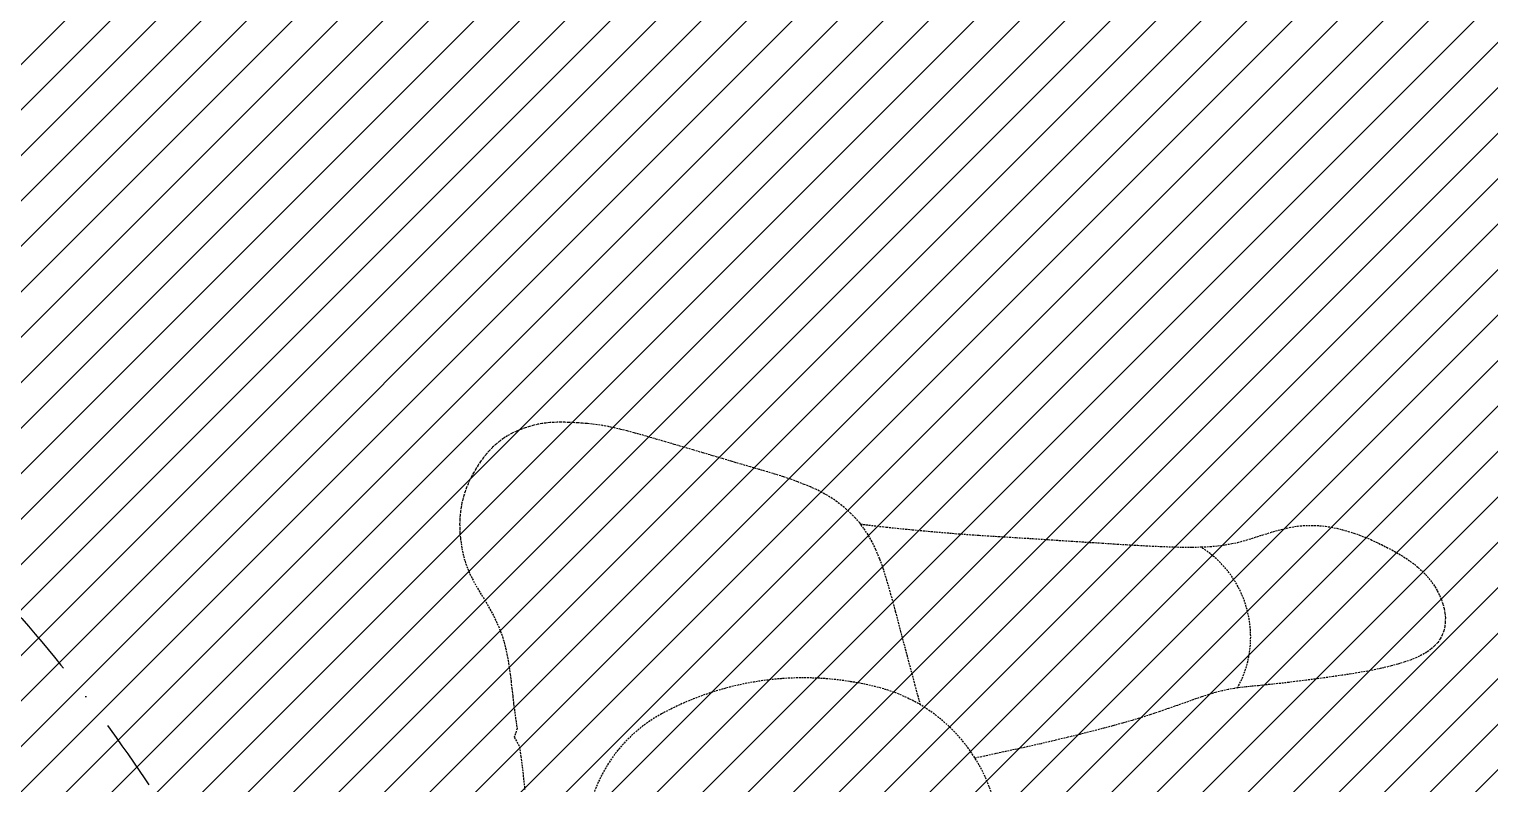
# Model space of a CAD drawing. Header units: millimetres. Extents: x -108767 to 78913, y -380878 to 1470.
# Drawn here: x -50439 to -49429, y -170612 to -170090 of the extents above; entities that cross this region are included whole.
import ezdxf

# ---------------------------------------------------------------- set-up
doc = ezdxf.new("R2010")
doc.units = ezdxf.units.MM
doc.header["$LTSCALE"] = 10
doc.linetypes.add('DASHDOT', pattern=[1, 0.5, -0.25, 0, -0.25])
doc.linetypes.add('HIDDEN2', pattern=[0.1875, 0.125, -0.0625])
for name, color, linetype in [('001增减墙体', 147, 'Continuous'), ('3-New Window', 4, 'Continuous'), ('DOOR', 60, 'Continuous')]:
    doc.layers.add(name, color=color, linetype=linetype)

# ---------------------------------------------------------------- blocks, each defined once
blk = doc.blocks.new('1')
at = {"color": 59, "linetype": 'HIDDEN2'}
for p, q in [((69482.8, 197585.6), (69481.9, 197593.7)), ((69482.8, 197585.6), (69481.9, 197593.7)), ((69483.6, 197577.9), (69482.8, 197585.6)), ((69483.6, 197577.9), (69482.8, 197585.6)), ((69484.6, 197570.7), (69483.6, 197577.9)), ((69484.6, 197570.7), (69483.6, 197577.9)), ((69124.9, 197561.9), (69136, 197564.4)), ((69124.9, 197561.9), (69136, 197564.4)), ((69136, 197564.4), (69148.9, 197567.2)), ((69136, 197564.4), (69148.9, 197567.2)), ((69148.9, 197567.2), (69164, 197570.5)), ((69148.9, 197567.2), (69164, 197570.5)), ((69164, 197570.5), (69170.6, 197571.9)), ((69164, 197570.5), (69170.6, 197571.9)), ((69485.5, 197564), (69484.6, 197570.7)), ((69485.5, 197564), (69484.6, 197570.7)), ((69090.2, 197553.5), (69098.1, 197555.5)), ((69090.2, 197553.5), (69098.1, 197555.5)), ((69098.1, 197555.5), (69106.4, 197557.5)), ((69098.1, 197555.5), (69106.4, 197557.5)), ((69106.4, 197557.5), (69115.2, 197559.6)), ((69106.4, 197557.5), (69115.2, 197559.6)), ((69115.2, 197559.6), (69124.9, 197561.9)), ((69115.2, 197559.6), (69124.9, 197561.9)), ((69489.2, 197557.5), (69485.5, 197564)), ((69489.2, 197557.5), (69485.5, 197564)), ((69487.2, 197551.4), (69489.2, 197557.5)), ((69487.2, 197551.4), (69489.2, 197557.5)), ((69055.4, 197543.8), (69061.9, 197545.8)), ((69055.4, 197543.8), (69061.9, 197545.8)), ((69061.9, 197545.8), (69068.6, 197547.7)), ((69061.9, 197545.8), (69068.6, 197547.7)), ((69068.6, 197547.7), (69075.5, 197549.6)), ((69068.6, 197547.7), (69075.5, 197549.6)), ((69075.5, 197549.6), (69082.7, 197551.5)), ((69075.5, 197549.6), (69082.7, 197551.5)), ((69082.7, 197551.5), (69090.2, 197553.5)), ((69082.7, 197551.5), (69090.2, 197553.5)), ((69488.1, 197545.5), (69487.2, 197551.4)), ((69488.1, 197545.5), (69487.2, 197551.4)), ((69488.8, 197539.9), (69488.1, 197545.5)), ((69488.8, 197539.9), (69488.1, 197545.5)), ((69024.9, 197533.4), (69030.7, 197535.4)), ((69024.9, 197533.4), (69030.7, 197535.4)), ((69030.7, 197535.4), (69036.7, 197537.5)), ((69030.7, 197535.4), (69036.7, 197537.5)), ((69036.7, 197537.5), (69042.8, 197539.7)), ((69036.7, 197537.5), (69042.8, 197539.7)), ((69042.8, 197539.7), (69049.1, 197541.8)), ((69042.8, 197539.7), (69049.1, 197541.8)), ((69049.1, 197541.8), (69055.4, 197543.8)), ((69049.1, 197541.8), (69055.4, 197543.8)), ((69208.3, 197535.1), (69211.9, 197521.7)), ((69208.3, 197535.1), (69211.9, 197521.7)), ((69489.6, 197534.4), (69488.8, 197539.9)), ((69489.6, 197534.4), (69488.8, 197539.9)), ((69490.2, 197529.1), (69489.6, 197534.4)), ((69490.2, 197529.1), (69489.6, 197534.4)), ((68991.4, 197523.7), (68995.5, 197524.5)), ((68991.4, 197523.7), (68995.5, 197524.5)), ((68995.5, 197524.5), (68999.7, 197525.4)), ((68995.5, 197524.5), (68999.7, 197525.4)), ((68999.7, 197525.4), (69004.2, 197526.5)), ((68999.7, 197525.4), (69004.2, 197526.5)), ((69004.2, 197526.5), (69009, 197527.9)), ((69004.2, 197526.5), (69009, 197527.9)), ((69009, 197527.9), (69014, 197529.6)), ((69009, 197527.9), (69014, 197529.6)), ((69014, 197529.6), (69019.4, 197531.4)), ((69014, 197529.6), (69019.4, 197531.4)), ((69019.4, 197531.4), (69024.9, 197533.4)), ((69019.4, 197531.4), (69024.9, 197533.4)), ((69490.8, 197523.8), (69490.2, 197529.1)), ((69490.8, 197523.8), (69490.2, 197529.1)), ((69491.4, 197518.8), (69490.8, 197523.8)), ((69491.4, 197518.8), (69490.8, 197523.8)), ((68910.6, 197513.7), (68916.7, 197514.6)), ((68910.6, 197513.7), (68916.7, 197514.6)), ((68916.7, 197514.6), (68922.9, 197515.5)), ((68916.7, 197514.6), (68922.9, 197515.5)), ((68922.9, 197515.5), (68929.1, 197516.4)), ((68922.9, 197515.5), (68929.1, 197516.4)), ((68929.1, 197516.4), (68935.3, 197517.2)), ((68929.1, 197516.4), (68935.3, 197517.2)), ((68935.3, 197517.2), (68941.5, 197518)), ((68935.3, 197517.2), (68941.5, 197518)), ((68941.5, 197518), (68947.6, 197518.8)), ((68941.5, 197518), (68947.6, 197518.8)), ((68947.6, 197518.8), (68953.6, 197519.5)), ((68947.6, 197518.8), (68953.6, 197519.5)), ((68953.6, 197519.5), (68959.3, 197520.2)), ((68953.6, 197519.5), (68959.3, 197520.2)), ((68959.3, 197520.2), (68964.7, 197520.8)), ((68959.3, 197520.2), (68964.7, 197520.8)), ((68964.7, 197520.8), (68969.8, 197521.3)), ((68964.7, 197520.8), (68969.8, 197521.3)), ((68969.8, 197521.3), (68974.6, 197521.8)), ((68969.8, 197521.3), (68974.6, 197521.8)), ((68974.6, 197521.8), (68979, 197522.2)), ((68974.6, 197521.8), (68979, 197522.2)), ((68979, 197522.2), (68983.2, 197522.6)), ((68979, 197522.2), (68983.2, 197522.6)), ((68983.2, 197522.6), (68987.3, 197523.1)), ((68983.2, 197522.6), (68987.3, 197523.1)), ((68987.3, 197523.1), (68991.4, 197523.7)), ((68987.3, 197523.1), (68991.4, 197523.7)), ((69211.9, 197521.7), (69217.3, 197501.5)), ((69211.9, 197521.7), (69217.3, 197501.5)), ((69492, 197513.9), (69491.4, 197518.8)), ((69492, 197513.9), (69491.4, 197518.8)), ((69492.7, 197509.1), (69492, 197513.9)), ((69492.7, 197509.1), (69492, 197513.9)), ((68865.2, 197502.3), (68869.1, 197503.9)), ((68865.2, 197502.3), (68869.1, 197503.9)), ((68869.1, 197503.9), (68873.4, 197505.4)), ((68869.1, 197503.9), (68873.4, 197505.4)), ((68873.4, 197505.4), (68878.2, 197506.9)), ((68873.4, 197505.4), (68878.2, 197506.9)), ((68878.2, 197506.9), (68882.9, 197508.2)), ((68878.2, 197506.9), (68882.9, 197508.2)), ((68882.9, 197508.2), (68888, 197509.4)), ((68882.9, 197508.2), (68888, 197509.4)), ((68888, 197509.4), (68893.4, 197510.6)), ((68888, 197509.4), (68893.4, 197510.6)), ((68893.4, 197510.6), (68898.9, 197511.7)), ((68893.4, 197510.6), (68898.9, 197511.7)), ((68898.9, 197511.7), (68904.7, 197512.7)), ((68898.9, 197511.7), (68904.7, 197512.7)), ((68904.7, 197512.7), (68910.6, 197513.7)), ((68904.7, 197512.7), (68910.6, 197513.7)), ((69493.4, 197504.5), (69492.7, 197509.1)), ((69493.4, 197504.5), (69492.7, 197509.1)), ((69494.2, 197500.1), (69493.4, 197504.5)), ((69494.2, 197500.1), (69493.4, 197504.5)), ((68850.7, 197491.9), (68852.9, 197494.3)), ((68850.7, 197491.9), (68852.9, 197494.3)), ((68852.9, 197494.3), (68855.4, 197496.5)), ((68852.9, 197494.3), (68855.4, 197496.5)), ((68855.4, 197496.5), (68858.3, 197498.6)), ((68855.4, 197496.5), (68858.3, 197498.6)), ((68858.3, 197498.6), (68861.6, 197500.5)), ((68858.3, 197498.6), (68861.6, 197500.5)), ((68861.6, 197500.5), (68865.2, 197502.3)), ((68861.6, 197500.5), (68865.2, 197502.3)), ((69217.3, 197501.5), (69221.8, 197484.5)), ((69217.3, 197501.5), (69221.8, 197484.5)), ((69495.1, 197495.9), (69494.2, 197500.1)), ((69495.1, 197495.9), (69494.2, 197500.1)), ((69496.1, 197491.8), (69495.1, 197495.9)), ((69496.1, 197491.8), (69495.1, 197495.9)), ((68845.8, 197480.9), (68846.5, 197483.9)), ((68845.8, 197480.9), (68846.5, 197483.9)), ((68846.5, 197483.9), (68847.5, 197486.7)), ((68846.5, 197483.9), (68847.5, 197486.7)), ((68847.5, 197486.7), (68848.9, 197489.4)), ((68847.5, 197486.7), (68848.9, 197489.4)), ((68848.9, 197489.4), (68850.7, 197491.9)), ((68848.9, 197489.4), (68850.7, 197491.9)), ((69221.8, 197484.5), (69225.5, 197470.4)), ((69221.8, 197484.5), (69225.5, 197470.4)), ((69497.3, 197488), (69496.1, 197491.8)), ((69497.3, 197488), (69496.1, 197491.8)), ((69498.7, 197484.3), (69497.3, 197488)), ((69498.7, 197484.3), (69497.3, 197488)), ((69500.1, 197480.7), (69498.7, 197484.3)), ((69500.1, 197480.7), (69498.7, 197484.3)), ((68845.4, 197474.8), (68845.5, 197477.9)), ((68845.4, 197474.8), (68845.5, 197477.9)), ((68845.7, 197471.7), (68845.4, 197474.8)), ((68845.7, 197471.7), (68845.4, 197474.8)), ((68845.5, 197477.9), (68845.8, 197480.9)), ((68845.5, 197477.9), (68845.8, 197480.9)), ((69501.7, 197477.2), (69500.1, 197480.7)), ((69501.7, 197477.2), (69500.1, 197480.7)), ((69503.3, 197473.8), (69501.7, 197477.2)), ((69503.3, 197473.8), (69501.7, 197477.2)), ((69505.1, 197470.5), (69503.3, 197473.8)), ((69505.1, 197470.5), (69503.3, 197473.8)), ((68846.2, 197468.6), (68845.7, 197471.7)), ((68846.2, 197468.6), (68845.7, 197471.7)), ((68847.1, 197465.4), (68846.2, 197468.6)), ((68847.1, 197465.4), (68846.2, 197468.6)), ((68848.1, 197462.3), (68847.1, 197465.4)), ((68848.1, 197462.3), (68847.1, 197465.4)), ((69225.5, 197470.4), (69228.7, 197458.7)), ((69225.5, 197470.4), (69228.7, 197458.7)), ((69506.9, 197467.3), (69505.1, 197470.5)), ((69506.9, 197467.3), (69505.1, 197470.5)), ((69508.8, 197464), (69506.9, 197467.3)), ((69508.8, 197464), (69506.9, 197467.3)), ((69510.7, 197460.8), (69508.8, 197464)), ((69510.7, 197460.8), (69508.8, 197464)), ((68849.5, 197459.2), (68848.1, 197462.3)), ((68849.5, 197459.2), (68848.1, 197462.3)), ((68851, 197456.2), (68849.5, 197459.2)), ((68851, 197456.2), (68849.5, 197459.2)), ((68852.7, 197453.2), (68851, 197456.2)), ((68852.7, 197453.2), (68851, 197456.2)), ((68854.7, 197450.4), (68852.7, 197453.2)), ((68854.7, 197450.4), (68852.7, 197453.2)), ((69228.7, 197458.7), (69231.5, 197449)), ((69228.7, 197458.7), (69231.5, 197449)), ((69512.7, 197457.6), (69510.7, 197460.8)), ((69512.7, 197457.6), (69510.7, 197460.8)), ((69514.6, 197454.4), (69512.7, 197457.6)), ((69514.6, 197454.4), (69512.7, 197457.6)), ((69516.5, 197451.1), (69514.6, 197454.4)), ((69516.5, 197451.1), (69514.6, 197454.4)), ((68856.8, 197447.6), (68854.7, 197450.4)), ((68856.8, 197447.6), (68854.7, 197450.4)), ((68859.1, 197445), (68856.8, 197447.6)), ((68859.1, 197445), (68856.8, 197447.6)), ((68861.5, 197442.5), (68859.1, 197445)), ((68861.5, 197442.5), (68859.1, 197445)), ((69231.5, 197449), (69234, 197440.9)), ((69231.5, 197449), (69234, 197440.9)), ((69518.2, 197447.8), (69516.5, 197451.1)), ((69518.2, 197447.8), (69516.5, 197451.1)), ((69519.9, 197444.5), (69518.2, 197447.8)), ((69519.9, 197444.5), (69518.2, 197447.8)), ((69521.3, 197441), (69519.9, 197444.5)), ((69521.3, 197441), (69519.9, 197444.5)), ((68864.1, 197440.1), (68861.5, 197442.5)), ((68864.1, 197440.1), (68861.5, 197442.5)), ((68866.8, 197437.9), (68864.1, 197440.1)), ((68866.8, 197437.9), (68864.1, 197440.1)), ((68869.7, 197435.8), (68866.8, 197437.9)), ((68869.7, 197435.8), (68866.8, 197437.9)), ((68872.7, 197433.7), (68869.7, 197435.8)), ((68872.7, 197433.7), (68869.7, 197435.8)), ((68875.8, 197431.7), (68872.7, 197433.7)), ((68875.8, 197431.7), (68872.7, 197433.7)), ((69234, 197440.9), (69236.5, 197434)), ((69234, 197440.9), (69236.5, 197434)), ((69236.5, 197434), (69239.1, 197427.8)), ((69236.5, 197434), (69239.1, 197427.8)), ((69522.6, 197437.6), (69521.3, 197441)), ((69522.6, 197437.6), (69521.3, 197441)), ((69523.7, 197434), (69522.6, 197437.6)), ((69523.7, 197434), (69522.6, 197437.6)), ((69524.6, 197430.5), (69523.7, 197434)), ((69524.6, 197430.5), (69523.7, 197434)), ((68879.1, 197429.8), (68875.8, 197431.7)), ((68879.1, 197429.8), (68875.8, 197431.7)), ((68882.4, 197427.9), (68879.1, 197429.8)), ((68882.4, 197427.9), (68879.1, 197429.8)), ((68886, 197426.1), (68882.4, 197427.9)), ((68886, 197426.1), (68882.4, 197427.9)), ((68889.6, 197424.3), (68886, 197426.1)), ((68889.6, 197424.3), (68886, 197426.1)), ((68893.3, 197422.5), (68889.6, 197424.3)), ((68893.3, 197422.5), (68889.6, 197424.3)), ((68993.1, 197423.6), (68988.9, 197422.7)), ((68993.1, 197423.6), (68988.9, 197422.7)), ((68997.7, 197424.4), (68993.1, 197423.6)), ((68997.7, 197424.4), (68993.1, 197423.6)), ((69002.7, 197425.1), (68997.7, 197424.4)), ((69002.7, 197425.1), (68997.7, 197424.4)), ((69008.1, 197425.6), (69002.7, 197425.1)), ((69008.1, 197425.6), (69002.7, 197425.1)), ((69014.1, 197425.9), (69008.1, 197425.6)), ((69014.1, 197425.9), (69008.1, 197425.6)), ((69020.5, 197426), (69014.1, 197425.9)), ((69020.5, 197426), (69014.1, 197425.9)), ((69027.4, 197426), (69020.5, 197426)), ((69027.4, 197426), (69020.5, 197426)), ((69034.7, 197425.8), (69027.4, 197426)), ((69034.7, 197425.8), (69027.4, 197426)), ((69042.2, 197425.5), (69034.7, 197425.8)), ((69042.2, 197425.5), (69034.7, 197425.8)), ((69050, 197425.2), (69042.2, 197425.5)), ((69050, 197425.2), (69042.2, 197425.5)), ((69058, 197424.7), (69050, 197425.2)), ((69058, 197424.7), (69050, 197425.2)), ((69066.1, 197424.3), (69058, 197424.7)), ((69066.1, 197424.3), (69058, 197424.7)), ((69074.3, 197423.8), (69066.1, 197424.3)), ((69074.3, 197423.8), (69066.1, 197424.3)), ((69082.7, 197423.2), (69074.3, 197423.8)), ((69082.7, 197423.2), (69074.3, 197423.8)), ((69091.4, 197422.7), (69082.7, 197423.2)), ((69091.4, 197422.7), (69082.7, 197423.2)), ((69239.1, 197427.8), (69241.7, 197422.4)), ((69239.1, 197427.8), (69241.7, 197422.4)), ((69525.4, 197426.9), (69524.6, 197430.5)), ((69525.4, 197426.9), (69524.6, 197430.5)), ((69525.9, 197423.4), (69525.4, 197426.9)), ((69525.9, 197423.4), (69525.4, 197426.9)), ((69526.4, 197419.9), (69525.9, 197423.4)), ((69526.4, 197419.9), (69525.9, 197423.4)), ((68897, 197420.8), (68893.3, 197422.5)), ((68897, 197420.8), (68893.3, 197422.5)), ((68900.9, 197419.2), (68897, 197420.8)), ((68900.9, 197419.2), (68897, 197420.8)), ((68904.8, 197417.7), (68900.9, 197419.2)), ((68904.8, 197417.7), (68900.9, 197419.2)), ((68908.7, 197416.3), (68904.8, 197417.7)), ((68908.7, 197416.3), (68904.8, 197417.7)), ((68912.6, 197415.1), (68908.7, 197416.3)), ((68912.6, 197415.1), (68908.7, 197416.3)), ((68916.6, 197414), (68912.6, 197415.1)), ((68916.6, 197414), (68912.6, 197415.1)), ((68920.5, 197413), (68916.6, 197414)), ((68920.5, 197413), (68916.6, 197414)), ((68924.4, 197412.2), (68920.5, 197413)), ((68924.4, 197412.2), (68920.5, 197413)), ((68955.2, 197412.9), (68951.5, 197412.1)), ((68955.2, 197412.9), (68951.5, 197412.1)), ((68959, 197413.8), (68955.2, 197412.9)), ((68959, 197413.8), (68955.2, 197412.9)), ((68962.7, 197414.8), (68959, 197413.8)), ((68962.7, 197414.8), (68959, 197413.8)), ((68966.4, 197415.9), (68962.7, 197414.8)), ((68966.4, 197415.9), (68962.7, 197414.8)), ((68970.1, 197417.1), (68966.4, 197415.9)), ((68970.1, 197417.1), (68966.4, 197415.9)), ((68973.8, 197418.2), (68970.1, 197417.1)), ((68973.8, 197418.2), (68970.1, 197417.1)), ((68977.4, 197419.4), (68973.8, 197418.2)), ((68977.4, 197419.4), (68973.8, 197418.2)), ((68981.1, 197420.6), (68977.4, 197419.4)), ((68981.1, 197420.6), (68977.4, 197419.4)), ((68984.9, 197421.7), (68981.1, 197420.6)), ((68984.9, 197421.7), (68981.1, 197420.6)), ((68988.9, 197422.7), (68984.9, 197421.7)), ((68988.9, 197422.7), (68984.9, 197421.7)), ((69100.4, 197422.1), (69091.4, 197422.7)), ((69100.4, 197422.1), (69091.4, 197422.7)), ((69109.9, 197421.5), (69100.4, 197422.1)), ((69109.9, 197421.5), (69100.4, 197422.1)), ((69120, 197420.8), (69109.9, 197421.5)), ((69120, 197420.8), (69109.9, 197421.5)), ((69130.7, 197420.1), (69120, 197420.8)), ((69130.7, 197420.1), (69120, 197420.8)), ((69142.2, 197419.4), (69130.7, 197420.1)), ((69142.2, 197419.4), (69130.7, 197420.1)), ((69154.5, 197418.6), (69142.2, 197419.4)), ((69154.5, 197418.6), (69142.2, 197419.4)), ((69167.8, 197417.8), (69154.5, 197418.6)), ((69167.8, 197417.8), (69154.5, 197418.6)), ((69182.1, 197416.8), (69167.8, 197417.8)), ((69182.1, 197416.8), (69167.8, 197417.8)), ((69197.5, 197415.5), (69182.1, 197416.8)), ((69197.5, 197415.5), (69182.1, 197416.8)), ((69214.1, 197414), (69197.5, 197415.5)), ((69214.1, 197414), (69197.5, 197415.5)), ((69231.9, 197412.2), (69214.1, 197414)), ((69231.9, 197412.2), (69214.1, 197414)), ((69241.7, 197422.4), (69244.5, 197417.5)), ((69241.7, 197422.4), (69244.5, 197417.5)), ((69244.5, 197417.5), (69247.4, 197413.2)), ((69244.5, 197417.5), (69247.4, 197413.2)), ((69247.4, 197413.2), (69250.3, 197409.3)), ((69247.4, 197413.2), (69250.3, 197409.3)), ((69526.7, 197416.5), (69526.4, 197419.9)), ((69526.7, 197416.5), (69526.4, 197419.9)), ((69526.8, 197413.2), (69526.7, 197416.5)), ((69526.8, 197413.2), (69526.7, 197416.5)), ((69526.9, 197410.1), (69526.8, 197413.2)), ((69526.9, 197410.1), (69526.8, 197413.2)), ((68928.3, 197411.6), (68924.4, 197412.2)), ((68928.3, 197411.6), (68924.4, 197412.2)), ((68932.2, 197411.2), (68928.3, 197411.6)), ((68932.2, 197411.2), (68928.3, 197411.6)), ((68936.1, 197411), (68932.2, 197411.2)), ((68936.1, 197411), (68932.2, 197411.2)), ((68940, 197411), (68936.1, 197411)), ((68940, 197411), (68936.1, 197411)), ((68943.8, 197411.1), (68940, 197411)), ((68943.8, 197411.1), (68940, 197411)), ((68947.7, 197411.5), (68943.8, 197411.1)), ((68947.7, 197411.5), (68943.8, 197411.1)), ((68951.5, 197412.1), (68947.7, 197411.5)), ((68951.5, 197412.1), (68947.7, 197411.5)), ((69249.7, 197410.1), (69231.9, 197412.2)), ((69249.7, 197410.1), (69231.9, 197412.2)), ((69250.3, 197409.3), (69253.3, 197405.9)), ((69250.3, 197409.3), (69253.3, 197405.9)), ((69253.3, 197405.9), (69256.4, 197402.7)), ((69253.3, 197405.9), (69256.4, 197402.7)), ((69256.4, 197402.7), (69259.5, 197399.9)), ((69256.4, 197402.7), (69259.5, 197399.9)), ((69526.3, 197401.1), (69526.6, 197404)), ((69526.3, 197401.1), (69526.6, 197404)), ((69526.6, 197404), (69526.8, 197407)), ((69526.6, 197404), (69526.8, 197407)), ((69526.8, 197407), (69526.9, 197410.1)), ((69526.8, 197407), (69526.9, 197410.1)), ((69259.5, 197399.9), (69262.7, 197397.2)), ((69259.5, 197399.9), (69262.7, 197397.2)), ((69262.7, 197397.2), (69265.9, 197394.7)), ((69262.7, 197397.2), (69265.9, 197394.7)), ((69265.9, 197394.7), (69269.3, 197392.4)), ((69265.9, 197394.7), (69269.3, 197392.4)), ((69523.9, 197390.2), (69524.7, 197392.8)), ((69523.9, 197390.2), (69524.7, 197392.8)), ((69524.7, 197392.8), (69525.3, 197395.5)), ((69524.7, 197392.8), (69525.3, 197395.5)), ((69525.3, 197395.5), (69525.8, 197398.3)), ((69525.3, 197395.5), (69525.8, 197398.3)), ((69525.8, 197398.3), (69526.3, 197401.1)), ((69525.8, 197398.3), (69526.3, 197401.1)), ((69269.3, 197392.4), (69272.8, 197390.2)), ((69269.3, 197392.4), (69272.8, 197390.2)), ((69272.8, 197390.2), (69276.4, 197388.2)), ((69272.8, 197390.2), (69276.4, 197388.2)), ((69276.4, 197388.2), (69280.2, 197386.2)), ((69276.4, 197388.2), (69280.2, 197386.2)), ((69280.2, 197386.2), (69284.3, 197384.4)), ((69280.2, 197386.2), (69284.3, 197384.4)), ((69284.3, 197384.4), (69288.6, 197382.6)), ((69284.3, 197384.4), (69288.6, 197382.6)), ((69288.6, 197382.6), (69293.2, 197380.8)), ((69288.6, 197382.6), (69293.2, 197380.8)), ((69521.1, 197382.3), (69522.2, 197384.9)), ((69521.1, 197382.3), (69522.2, 197384.9)), ((69522.2, 197384.9), (69523.1, 197387.5)), ((69522.2, 197384.9), (69523.1, 197387.5)), ((69523.1, 197387.5), (69523.9, 197390.2)), ((69523.1, 197387.5), (69523.9, 197390.2)), ((69293.2, 197380.8), (69298, 197379.1)), ((69293.2, 197380.8), (69298, 197379.1)), ((69298, 197379.1), (69303.1, 197377.4)), ((69298, 197379.1), (69303.1, 197377.4)), ((69303.1, 197377.4), (69308.4, 197375.7)), ((69303.1, 197377.4), (69308.4, 197375.7)), ((69308.4, 197375.7), (69314, 197374)), ((69308.4, 197375.7), (69314, 197374)), ((69314, 197374), (69319.8, 197372.3)), ((69314, 197374), (69319.8, 197372.3)), ((69515.8, 197372), (69517.3, 197374.6)), ((69515.8, 197372), (69517.3, 197374.6)), ((69517.3, 197374.6), (69518.7, 197377.1)), ((69517.3, 197374.6), (69518.7, 197377.1)), ((69518.7, 197377.1), (69520, 197379.7)), ((69518.7, 197377.1), (69520, 197379.7)), ((69520, 197379.7), (69521.1, 197382.3)), ((69520, 197379.7), (69521.1, 197382.3)), ((69319.8, 197372.3), (69325.9, 197370.5)), ((69319.8, 197372.3), (69325.9, 197370.5)), ((69325.9, 197370.5), (69332.2, 197368.7)), ((69325.9, 197370.5), (69332.2, 197368.7)), ((69332.2, 197368.7), (69338.6, 197366.8)), ((69332.2, 197368.7), (69338.6, 197366.8)), ((69338.6, 197366.8), (69345.3, 197364.8)), ((69338.6, 197366.8), (69345.3, 197364.8)), ((69345.3, 197364.8), (69352, 197362.8)), ((69345.3, 197364.8), (69352, 197362.8)), ((69352, 197362.8), (69358.8, 197360.8)), ((69352, 197362.8), (69358.8, 197360.8)), ((69508.6, 197361.9), (69510.6, 197364.4)), ((69508.6, 197361.9), (69510.6, 197364.4)), ((69510.6, 197364.4), (69512.5, 197366.9)), ((69510.6, 197364.4), (69512.5, 197366.9)), ((69512.5, 197366.9), (69514.2, 197369.4)), ((69512.5, 197366.9), (69514.2, 197369.4)), ((69514.2, 197369.4), (69515.8, 197372)), ((69514.2, 197369.4), (69515.8, 197372)), ((69358.8, 197360.8), (69365.5, 197358.8)), ((69358.8, 197360.8), (69365.5, 197358.8)), ((69365.5, 197358.8), (69372.1, 197356.9)), ((69365.5, 197358.8), (69372.1, 197356.9)), ((69372.1, 197356.9), (69378.5, 197355)), ((69372.1, 197356.9), (69378.5, 197355)), ((69378.5, 197355), (69384.6, 197353.2)), ((69378.5, 197355), (69384.6, 197353.2)), ((69384.6, 197353.2), (69390.5, 197351.5)), ((69384.6, 197353.2), (69390.5, 197351.5)), ((69496.7, 197350.8), (69499.3, 197352.8)), ((69496.7, 197350.8), (69499.3, 197352.8)), ((69499.3, 197352.8), (69501.9, 197354.9)), ((69499.3, 197352.8), (69501.9, 197354.9)), ((69501.9, 197354.9), (69504.3, 197357.1)), ((69501.9, 197354.9), (69504.3, 197357.1)), ((69504.3, 197357.1), (69506.5, 197359.4)), ((69504.3, 197357.1), (69506.5, 197359.4)), ((69506.5, 197359.4), (69508.6, 197361.9)), ((69506.5, 197359.4), (69508.6, 197361.9)), ((69390.5, 197351.5), (69396, 197349.9)), ((69390.5, 197351.5), (69396, 197349.9)), ((69396, 197349.9), (69401.3, 197348.3)), ((69396, 197349.9), (69401.3, 197348.3)), ((69401.3, 197348.3), (69406.3, 197347)), ((69401.3, 197348.3), (69406.3, 197347)), ((69406.3, 197347), (69411, 197345.7)), ((69406.3, 197347), (69411, 197345.7)), ((69411, 197345.7), (69415.5, 197344.6)), ((69411, 197345.7), (69415.5, 197344.6)), ((69415.5, 197344.6), (69419.9, 197343.6)), ((69415.5, 197344.6), (69419.9, 197343.6)), ((69419.9, 197343.6), (69424, 197342.7)), ((69419.9, 197343.6), (69424, 197342.7)), ((69424, 197342.7), (69427.9, 197342)), ((69424, 197342.7), (69427.9, 197342)), ((69475.7, 197341.8), (69478.7, 197342.6)), ((69475.7, 197341.8), (69478.7, 197342.6)), ((69478.7, 197342.6), (69481.7, 197343.6)), ((69478.7, 197342.6), (69481.7, 197343.6)), ((69481.7, 197343.6), (69484.8, 197344.7)), ((69481.7, 197343.6), (69484.8, 197344.7)), ((69484.8, 197344.7), (69487.9, 197346)), ((69484.8, 197344.7), (69487.9, 197346)), ((69487.9, 197346), (69490.9, 197347.4)), ((69487.9, 197346), (69490.9, 197347.4)), ((69490.9, 197347.4), (69493.8, 197349)), ((69490.9, 197347.4), (69493.8, 197349)), ((69493.8, 197349), (69496.7, 197350.8)), ((69493.8, 197349), (69496.7, 197350.8)), ((69427.9, 197342), (69431.7, 197341.4)), ((69427.9, 197342), (69431.7, 197341.4)), ((69431.7, 197341.4), (69435.3, 197340.9)), ((69431.7, 197341.4), (69435.3, 197340.9)), ((69435.3, 197340.9), (69438.8, 197340.6)), ((69435.3, 197340.9), (69438.8, 197340.6)), ((69438.8, 197340.6), (69442.1, 197340.3)), ((69438.8, 197340.6), (69442.1, 197340.3)), ((69442.1, 197340.3), (69445.3, 197340.1)), ((69442.1, 197340.3), (69445.3, 197340.1)), ((69445.3, 197340.1), (69448.4, 197339.9)), ((69445.3, 197340.1), (69448.4, 197339.9)), ((69448.4, 197339.9), (69451.3, 197339.8)), ((69448.4, 197339.9), (69451.3, 197339.8)), ((69451.3, 197339.8), (69454.1, 197339.7)), ((69451.3, 197339.8), (69454.1, 197339.7)), ((69454.1, 197339.7), (69456.8, 197339.7)), ((69454.1, 197339.7), (69456.8, 197339.7)), ((69456.8, 197339.7), (69459.4, 197339.7)), ((69456.8, 197339.7), (69459.4, 197339.7)), ((69459.4, 197339.7), (69462, 197339.8)), ((69459.4, 197339.7), (69462, 197339.8)), ((69462, 197339.8), (69464.6, 197339.9)), ((69462, 197339.8), (69464.6, 197339.9)), ((69464.6, 197339.9), (69467.3, 197340.2)), ((69464.6, 197339.9), (69467.3, 197340.2)), ((69467.3, 197340.2), (69470, 197340.6)), ((69467.3, 197340.2), (69470, 197340.6)), ((69470, 197340.6), (69472.8, 197341.1)), ((69470, 197340.6), (69472.8, 197341.1)), ((69472.8, 197341.1), (69475.7, 197341.8)), ((69472.8, 197341.1), (69475.7, 197341.8))]:
    blk.add_line(p, q, dxfattribs=at)
for centre, radius, start, end in [((69265.5, 197631.5), 112.1, 96.3389, 255.3837), ((69265.5, 197631.5), 112.1, 96.3389, 255.3837), ((69339.2, 197629.8), 100.7, 298.5092, 64.202), ((69339.2, 197629.8), 100.7, 298.5092, 64.202), ((69289.2, 197722.1), 205.7, 255.3837, 298.5092), ((69289.2, 197722.1), 205.7, 255.3837, 298.5092), ((69053.1, 197488), 73.1, 150.9608, 238.1825), ((69053.1, 197488), 73.1, 150.9608, 238.1825)]:
    blk.add_arc(centre, radius, start, end, dxfattribs=at)
blk = doc.blocks.new('*U209')
at = {"color": 251, "linetype": 'DASHDOT'}
blk.add_arc((2.11, 7.08), 109.68, 356.301, 89.664, dxfattribs=at)

msp = doc.modelspace()

# ---------------------------------------------------------------- hatches: boundary and pattern name
at = {"layer": '001增减墙体', "ltscale": 10}
h = msp.add_hatch(dxfattribs=at)
h.set_pattern_fill('ANSI31', color=251, scale=7)
h.set_pattern_definition([(45, (-70270.71, -180008.131), (-15.715448, 15.715448), [])])
h.paths.add_polyline_path([(-52150.9, -171429.9), (-52150.9, -170089.9), (-51340.9, -170089.9), (-51340.9, -169529.9), (-49130.9, -169529.9), (-49130.9, -171594.9), (-51340.9, -171594.9), (-51340.9, -171429.9)])

# ---------------------------------------------------------------- block references
at = {"layer": '3-New Window', "color": 30, "rotation": 180}
msp.add_blockref('1', (19385.6, 26978.1), dxfattribs=at)
at = {"layer": 'DOOR', "xscale": -10, "yscale": 10, "zscale": 10, "rotation": 270}
msp.add_blockref('*U209', (-51340.9, -171239.9), dxfattribs=at)

doc.saveas('drawing.dxf')
